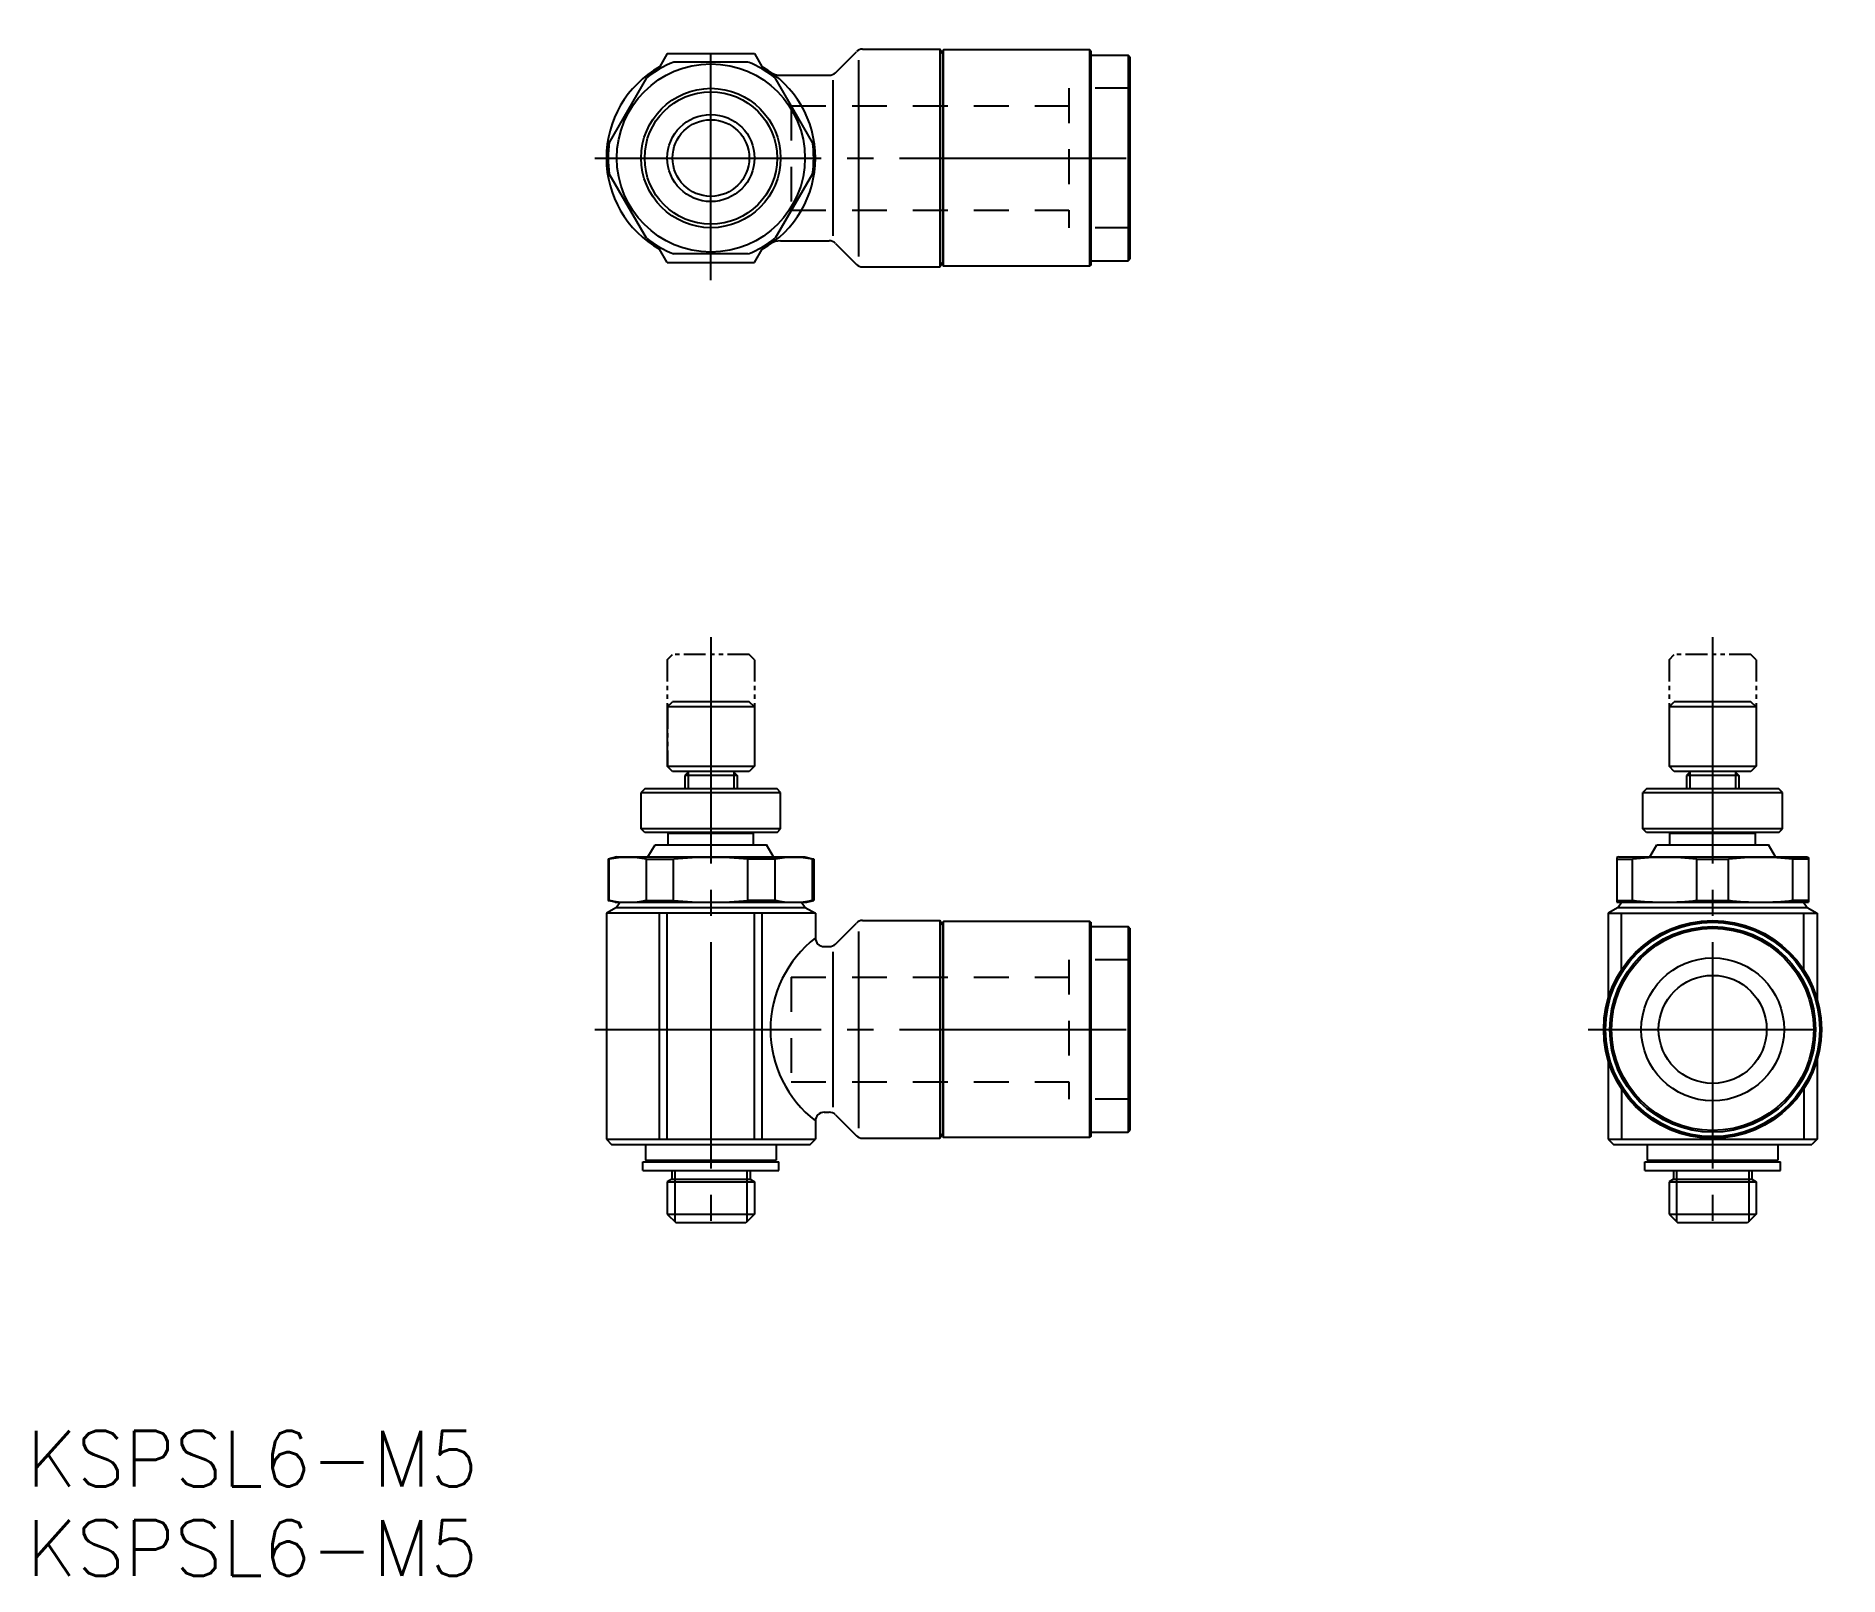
# Model space of a CAD drawing. Extents: x 47 to 150, y 115 to 204.
import ezdxf

# ---------------------------------------------------------------- set-up
doc = ezdxf.new("R2010")
doc.units = 0
for name, pattern in [('CENTER', [17.5, 13, -1.5, 1.5, -1.5]), ('DASHED', [3.5, 2, -1.5]), ('PHANTOM', [2.5, 1.25, -0.25, 0.25, -0.25, 0.25, -0.25])]:
    doc.linetypes.add(name, pattern=pattern)
doc.layers.get('0').update_dxf_attribs({"linetype": 'CONTINUOUS'})
doc.layers.add('CENTER', color=1, linetype='CENTER')
doc.styles.get("Standard").update_dxf_attribs({"font": 'txt.shx', "bigfont": '@extfont2.shx'})

msp = doc.modelspace()

# ---------------------------------------------------------------- linework, layer by layer
at = {"color": 7, "linetype": 'CONTINUOUS'}
for p, q in [((92.63, 201.69), (93.83, 202.9)), ((94.19, 203.05), (98.63, 203.05)), ((98.63, 203.05), (98.63, 190.55)), ((98.78, 202.8), (98.63, 203.05)), ((98.83, 203), (98.78, 202.95)), ((98.78, 202.95), (98.78, 190.65)), ((107.23, 203), (98.83, 203)), ((98.83, 190.6), (98.83, 203)), ((107.28, 202.95), (107.23, 203)), ((107.23, 190.6), (107.23, 203)), ((107.28, 202.95), (107.28, 190.65)), ((82.98, 202.8), (82.53, 202.02)), ((82.98, 202.8), (87.98, 202.8)), ((87.61, 202.3), (83.34, 202.3)), ((87.98, 202.8), (88.43, 202.02)), ((93.98, 191.14), (93.98, 202.42)), ((107.28, 202.7), (109.43, 202.7)), ((109.53, 202.6), (109.43, 202.7)), ((109.43, 202.7), (109.43, 190.9)), ((109.53, 202.6), (109.53, 191)), ((81.78, 201.4), (79.65, 197.7)), ((91.31, 197.7), (89.17, 201.4)), ((89.47, 201.55), (92.27, 201.55)), ((92.48, 201.26), (92.48, 192.33)), ((81.78, 192.2), (79.65, 195.9)), ((91.31, 195.9), (89.17, 192.2)), ((82.98, 190.8), (82.53, 191.57)), ((87.98, 190.8), (88.43, 191.57)), ((89.47, 192.05), (92.27, 192.05)), ((92.63, 191.9), (93.83, 190.69)), ((82.98, 190.8), (87.98, 190.8)), ((87.61, 191.3), (83.34, 191.3)), ((94.19, 190.55), (98.63, 190.55)), ((98.63, 190.55), (98.78, 190.8)), ((98.78, 190.65), (98.83, 190.6)), ((107.23, 190.6), (98.83, 190.6)), ((107.28, 190.65), (107.23, 190.6)), ((107.28, 190.9), (109.43, 190.9)), ((109.43, 190.9), (109.53, 191)), ((82.98, 165.3), (83.28, 165.6)), ((87.68, 165.6), (83.28, 165.6)), ((87.98, 165.3), (87.68, 165.6)), ((140.48, 165.3), (140.78, 165.6)), ((145.18, 165.6), (140.78, 165.6)), ((145.48, 165.3), (145.18, 165.6)), ((87.98, 165.3), (82.98, 165.3)), ((82.98, 165.3), (82.98, 161.9)), ((87.98, 165.3), (87.98, 161.9)), ((140.48, 165.3), (140.48, 161.9)), ((145.48, 165.3), (140.48, 165.3)), ((145.48, 165.3), (145.48, 161.9)), ((82.98, 161.9), (87.98, 161.9)), ((83.28, 161.6), (82.98, 161.9)), ((87.68, 161.6), (83.28, 161.6)), ((84.21, 161.6), (83.98, 161.37)), ((86.75, 161.6), (86.98, 161.37)), ((87.98, 161.9), (87.68, 161.6)), ((140.78, 161.6), (140.48, 161.9)), ((140.48, 161.9), (145.48, 161.9)), ((145.18, 161.6), (140.78, 161.6)), ((141.71, 161.6), (141.48, 161.37)), ((144.25, 161.6), (144.48, 161.37)), ((145.48, 161.9), (145.18, 161.6)), ((81.68, 160.6), (81.48, 160.4)), ((89.28, 160.6), (81.68, 160.6)), ((86.98, 161.37), (83.98, 161.37)), ((83.98, 161.37), (83.98, 160.6)), ((86.98, 161.37), (86.98, 160.6)), ((89.48, 160.4), (89.28, 160.6)), ((139.18, 160.6), (138.98, 160.4)), ((146.78, 160.6), (139.18, 160.6)), ((141.48, 161.37), (141.48, 160.6)), ((144.48, 161.37), (141.48, 161.37)), ((144.48, 161.37), (144.48, 160.6)), ((146.98, 160.4), (146.78, 160.6)), ((81.48, 160.4), (89.48, 160.4)), ((81.48, 158.3), (81.48, 160.4)), ((89.48, 158.3), (89.48, 160.4)), ((138.98, 158.3), (138.98, 160.4)), ((138.98, 160.4), (146.98, 160.4)), ((146.98, 158.3), (146.98, 160.4)), ((81.68, 158.1), (81.48, 158.3)), ((89.48, 158.3), (81.48, 158.3)), ((89.28, 158.1), (81.68, 158.1)), ((81.87, 156.7), (82.28, 157.4)), ((82.28, 157.4), (88.68, 157.4)), ((83.08, 158.1), (83.03, 158.05)), ((87.93, 158.05), (83.03, 158.05)), ((83.03, 157.4), (83.03, 158.05)), ((87.93, 158.05), (87.88, 158.1)), ((87.93, 157.4), (87.93, 158.05)), ((89.08, 156.7), (88.68, 157.4)), ((89.28, 158.1), (89.48, 158.3)), ((146.98, 158.3), (138.98, 158.3)), ((139.18, 158.1), (138.98, 158.3)), ((146.78, 158.1), (139.18, 158.1)), ((139.37, 156.7), (139.78, 157.4)), ((139.78, 157.4), (146.18, 157.4)), ((140.58, 158.1), (140.53, 158.05)), ((140.53, 157.4), (140.53, 158.05)), ((145.43, 158.05), (140.53, 158.05)), ((145.43, 158.05), (145.38, 158.1)), ((145.43, 157.4), (145.43, 158.05)), ((146.58, 156.7), (146.18, 157.4)), ((146.78, 158.1), (146.98, 158.3)), ((80.08, 156.7), (79.58, 156.56)), ((79.58, 156.56), (79.65, 156.56)), ((79.58, 156.56), (79.58, 154.2)), ((79.65, 154.2), (79.65, 156.56)), ((80.08, 156.7), (90.88, 156.7)), ((81.78, 156.56), (83.34, 156.56)), ((81.78, 154.2), (81.78, 156.56)), ((83.34, 154.2), (83.34, 156.56)), ((89.17, 156.56), (87.61, 156.56)), ((87.61, 154.2), (87.61, 156.56)), ((89.17, 154.2), (89.17, 156.56)), ((90.88, 156.7), (91.38, 156.56)), ((91.31, 154.2), (91.31, 156.56)), ((91.38, 156.56), (91.31, 156.56)), ((91.38, 156.56), (91.38, 154.2)), ((137.58, 156.7), (137.48, 156.67)), ((137.48, 156.67), (137.48, 154.1)), ((137.48, 156.56), (138.38, 156.56)), ((137.58, 156.7), (148.38, 156.7)), ((138.38, 154.2), (138.38, 156.56)), ((142.08, 156.56), (143.88, 156.56)), ((142.08, 154.2), (142.08, 156.56)), ((143.88, 154.2), (143.88, 156.56)), ((148.48, 156.56), (147.58, 156.56)), ((147.58, 154.2), (147.58, 156.56)), ((148.38, 156.7), (148.48, 156.67)), ((148.48, 156.67), (148.48, 154.1)), ((79.58, 154.2), (79.65, 154.2)), ((79.98, 154.1), (79.58, 154.2)), ((81.78, 154.2), (83.34, 154.2)), ((89.17, 154.2), (87.61, 154.2)), ((90.98, 154.1), (91.38, 154.2)), ((91.38, 154.2), (91.31, 154.2)), ((137.48, 154.2), (138.38, 154.2)), ((142.08, 154.2), (143.88, 154.2)), ((148.48, 154.2), (147.58, 154.2)), ((80.06, 153.8), (79.48, 153.46)), ((91.48, 153.46), (79.48, 153.46)), ((79.48, 153.46), (79.48, 140.5)), ((79.98, 154.1), (90.98, 154.1)), ((80.27, 154.1), (80.06, 153.8)), ((80.06, 153.8), (90.9, 153.8)), ((82.53, 140.5), (82.53, 153.46)), ((82.98, 140.5), (82.98, 153.46)), ((87.98, 140.5), (87.98, 153.46)), ((88.43, 140.5), (88.43, 153.46)), ((90.69, 154.1), (90.9, 153.8)), ((90.9, 153.8), (91.48, 153.46)), ((91.48, 153.46), (91.48, 152.05)), ((137.56, 153.8), (136.98, 153.46)), ((136.98, 153.46), (148.98, 153.46)), ((136.98, 153.46), (136.98, 148.55)), ((137.48, 154.1), (148.48, 154.1)), ((137.77, 154.1), (137.56, 153.8)), ((137.56, 153.8), (148.4, 153.8)), ((137.75, 150.22), (137.75, 153.46)), ((148.19, 154.1), (148.4, 153.8)), ((148.21, 150.22), (148.21, 153.46)), ((148.4, 153.8), (148.98, 153.46)), ((148.98, 153.46), (148.98, 148.55)), ((92.63, 151.69), (93.83, 152.9)), ((93.98, 141.14), (93.98, 152.42)), ((94.19, 153.05), (98.63, 153.05)), ((98.63, 153.05), (98.63, 140.55)), ((98.78, 152.8), (98.63, 153.05)), ((98.83, 153), (98.78, 152.95)), ((98.78, 152.95), (98.78, 140.65)), ((98.83, 140.6), (98.83, 153)), ((107.23, 153), (98.83, 153)), ((107.23, 140.6), (107.23, 153)), ((107.28, 152.95), (107.23, 153)), ((107.28, 152.95), (107.28, 140.65)), ((107.28, 152.7), (109.43, 152.7)), ((109.43, 152.7), (109.43, 140.9)), ((109.53, 152.6), (109.43, 152.7)), ((109.53, 152.6), (109.53, 141)), ((91.98, 151.55), (92.27, 151.55)), ((92.48, 151.26), (92.48, 142.33)), ((136.98, 145.05), (136.98, 140.5)), ((148.98, 145.05), (148.98, 140.5)), ((137.75, 143.37), (137.75, 140.5)), ((148.21, 143.37), (148.21, 140.5)), ((91.98, 142.05), (92.27, 142.05)), ((92.63, 141.9), (93.83, 140.69)), ((91.48, 141.55), (91.48, 140.5)), ((98.63, 140.55), (98.78, 140.8)), ((107.28, 140.9), (109.43, 140.9)), ((109.43, 140.9), (109.53, 141)), ((79.48, 140.5), (91.48, 140.5)), ((79.48, 140.5), (79.78, 140.2)), ((79.78, 140.2), (91.18, 140.2)), ((81.73, 140.2), (81.73, 139.3)), ((89.23, 140.2), (89.23, 139.3)), ((91.18, 140.2), (91.48, 140.5)), ((94.19, 140.55), (98.63, 140.55)), ((98.78, 140.65), (98.83, 140.6)), ((107.23, 140.6), (98.83, 140.6)), ((107.28, 140.65), (107.23, 140.6)), ((136.98, 140.5), (148.98, 140.5)), ((136.98, 140.5), (137.28, 140.2)), ((137.28, 140.2), (148.68, 140.2)), ((139.23, 140.2), (139.23, 139.3)), ((146.73, 140.2), (146.73, 139.3)), ((148.98, 140.5), (148.68, 140.2)), ((81.58, 139.2), (89.38, 139.2)), ((81.58, 138.7), (81.58, 139.2)), ((81.58, 138.7), (89.38, 138.7)), ((81.73, 139.3), (89.23, 139.3)), ((81.73, 139.3), (81.83, 139.2)), ((83.23, 138.7), (83.23, 138.2)), ((87.73, 138.7), (87.73, 138.2)), ((89.13, 139.2), (89.23, 139.3)), ((89.38, 138.7), (89.38, 139.2)), ((139.08, 138.7), (139.08, 139.2)), ((139.08, 139.2), (146.88, 139.2)), ((139.08, 138.7), (146.88, 138.7)), ((139.23, 139.3), (139.33, 139.2)), ((139.23, 139.3), (146.73, 139.3)), ((140.73, 138.7), (140.73, 138.2)), ((145.23, 138.7), (145.23, 138.2)), ((146.63, 139.2), (146.73, 139.3)), ((146.88, 138.7), (146.88, 139.2)), ((83.23, 138.2), (82.98, 138.05)), ((82.98, 138.05), (87.98, 138.05)), ((82.98, 138.05), (82.98, 136.2)), ((83.23, 138.2), (87.73, 138.2)), ((87.73, 138.2), (87.98, 138.05)), ((87.98, 138.05), (87.98, 136.2)), ((140.73, 138.2), (140.48, 138.05)), ((140.48, 138.05), (140.48, 136.2)), ((140.48, 138.05), (145.48, 138.05)), ((140.73, 138.2), (145.23, 138.2)), ((145.23, 138.2), (145.48, 138.05)), ((145.48, 138.05), (145.48, 136.2)), ((82.98, 136.2), (87.98, 136.2)), ((82.98, 136.2), (83.48, 135.7)), ((87.48, 135.7), (83.48, 135.7)), ((87.98, 136.2), (87.48, 135.7)), ((140.48, 136.2), (140.98, 135.7)), ((140.48, 136.2), (145.48, 136.2)), ((144.98, 135.7), (140.98, 135.7)), ((145.48, 136.2), (144.98, 135.7))]:
    msp.add_line(p, q, dxfattribs=at)
at = {"color": 3, "linetype": 'DASHED'}
for p, q in [((106.03, 200.8), (106.03, 192.8)), ((109.53, 200.8), (106.03, 200.8)), ((90.08, 199.8), (90.08, 193.8)), ((90.08, 199.8), (106.03, 199.8)), ((90.08, 193.8), (106.03, 193.8)), ((109.53, 192.8), (106.03, 192.8)), ((109.53, 150.8), (106.03, 150.8)), ((106.03, 150.8), (106.03, 142.8)), ((90.08, 149.8), (90.08, 143.8)), ((90.08, 149.8), (106.03, 149.8)), ((90.08, 143.8), (106.03, 143.8)), ((109.53, 142.8), (106.03, 142.8))]:
    msp.add_line(p, q, dxfattribs=at)
at = {"color": 3, "linetype": 'PHANTOM'}
for p, q in [((82.98, 168.01), (83.28, 168.31)), ((82.98, 168.01), (82.98, 164.61)), ((87.68, 168.31), (83.28, 168.31)), ((87.98, 168.01), (87.68, 168.31)), ((87.98, 168.01), (87.98, 164.61)), ((140.48, 168.01), (140.78, 168.31)), ((140.48, 168.01), (140.48, 164.61)), ((145.18, 168.31), (140.78, 168.31)), ((145.48, 168.01), (145.18, 168.31)), ((145.48, 168.01), (145.48, 164.61)), ((82.99, 165.3), (82.99, 161.91))]:
    msp.add_line(p, q, dxfattribs=at)
at = {"color": 3, "linetype": 'CONTINUOUS'}
for p, q in [((84.17, 161.56), (84.17, 160.6)), ((86.79, 161.56), (86.79, 160.6)), ((141.67, 161.56), (141.67, 160.6)), ((144.29, 161.56), (144.29, 160.6)), ((83.41, 138.7), (83.41, 135.76)), ((87.55, 138.7), (87.55, 135.76)), ((140.91, 138.7), (140.91, 135.76)), ((145.05, 138.7), (145.05, 135.76))]:
    msp.add_line(p, q, dxfattribs=at)
at = {"color": 7, "linetype": 'CONTINUOUS'}
for centre, radius in [((85.48, 196.8), 5.4), ((85.48, 196.8), 4), ((85.48, 196.8), 3.8), ((85.48, 196.8), 2.5), ((85.48, 196.8), 2.2), ((142.98, 146.8), 6.25), ((142.98, 146.8), 6.2), ((142.98, 146.8), 6.15), ((142.98, 146.8), 5.9), ((142.98, 146.8), 5.8), ((142.98, 146.8), 4.1), ((142.98, 146.8), 3.1)]:
    msp.add_circle(centre, radius, dxfattribs=at)
for centre, radius, start, end in [((94.19, 202.55), 0.5, 90, 135), ((85.48, 196.8), 6, 119.4115, 240.5885), ((85.48, 196.8), 5.9, 111.2191, 128.7809), ((85.48, 196.8), 5.9, 51.2191, 68.7809), ((85.48, 196.8), 6, 299.4115, 60.5885), ((89.47, 202.55), 1, 235.2281, 270), ((92.27, 202.05), 0.5, 270, 315), ((85.48, 196.8), 5.9, 171.2191, 188.7809), ((85.48, 196.8), 5.9, 351.2191, 8.7809), ((85.48, 196.8), 5.9, 231.2191, 248.7809), ((85.48, 196.8), 5.9, 291.2191, 308.7809), ((89.47, 191.05), 1, 90, 124.7719), ((92.27, 191.55), 0.5, 45, 90), ((94.19, 191.05), 0.5, 225, 270), ((80.72, 151.3), 5.37, 78.5354, 101.4646), ((85.48, 135.34), 21.33, 84.2533, 95.7467), ((90.24, 151.3), 5.37, 78.5354, 101.4646), ((140.23, 140.66), 16.01, 83.3661, 96.6339), ((145.73, 140.66), 16.01, 83.3661, 96.6339), ((80.72, 159.47), 5.37, 258.5354, 281.4646), ((85.48, 175.42), 21.33, 264.2533, 275.7467), ((90.24, 159.47), 5.37, 258.5354, 281.4646), ((140.23, 170.11), 16.01, 263.3661, 276.6339), ((145.73, 170.11), 16.01, 263.3661, 276.6339), ((94.19, 152.55), 0.5, 90, 135), ((95.53, 146.8), 6.63, 127.6912, 232.3088), ((91.98, 152.05), 0.5, 180, 270), ((92.27, 152.05), 0.5, 270, 315), ((91.98, 141.55), 0.5, 90, 180), ((92.27, 141.55), 0.5, 45, 90), ((94.19, 141.05), 0.5, 225, 270)]:
    msp.add_arc(centre, radius, start, end, dxfattribs=at)
at = {"layer": 'CENTER', "color": 1, "linetype": 'CENTER'}
for p, q in [((85.48, 189.8), (85.48, 203.8)), ((78.81, 196.8), (110.53, 196.8)), ((85.48, 169.31), (85.48, 134.7)), ((142.98, 169.31), (142.98, 134.7)), ((78.81, 146.8), (110.53, 146.8)), ((135.83, 146.8), (150.23, 146.8))]:
    msp.add_line(p, q, dxfattribs=at)

# ---------------------------------------------------------------- texts
at = {"linetype": 'CONTINUOUS'}
for p in [(46.2, 120.57), (46.2, 115.44)]:
    msp.add_text('KSPSL6-M5', height=3.2, dxfattribs=at).set_placement(p)

doc.saveas('drawing.dxf')
